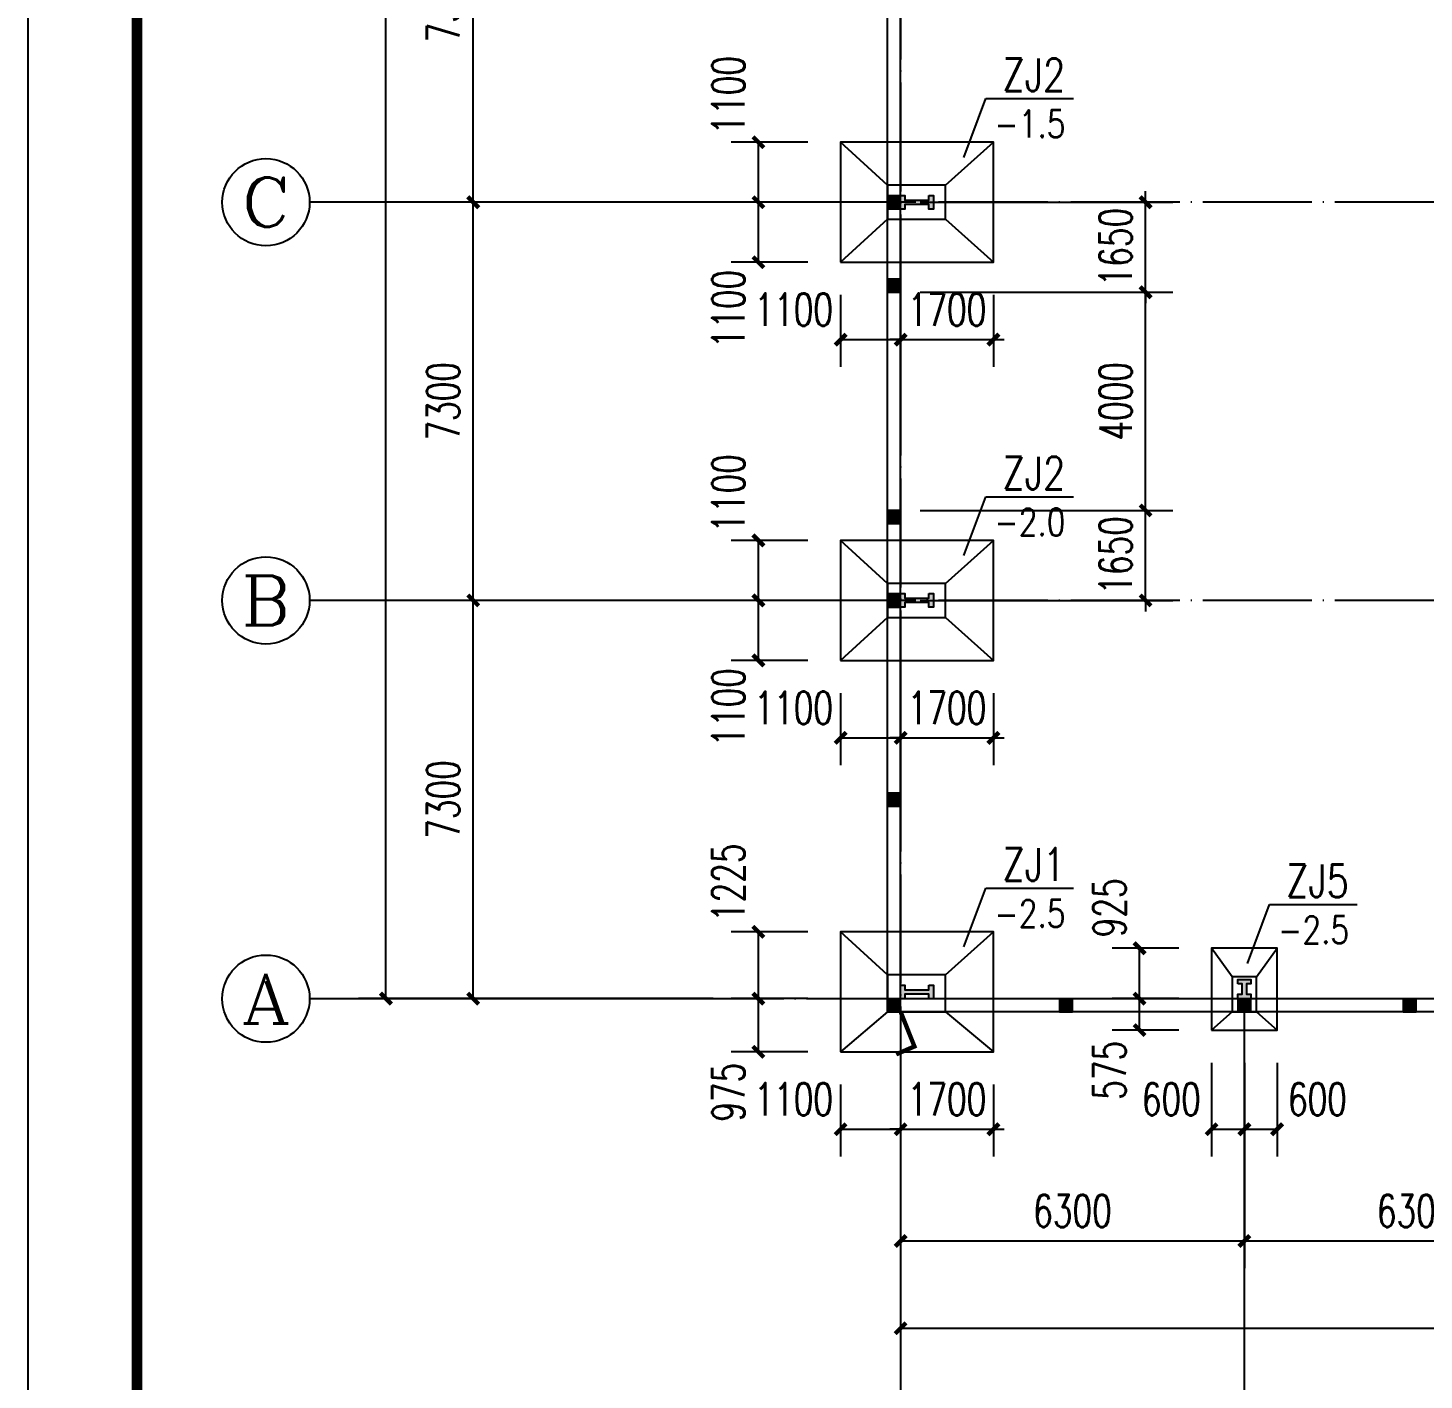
# Model space of a CAD drawing. Extents: x 37237700 to 37865026, y 138877 to 347670.
# Drawn here: x 37237700 to 37263291, y 251351 to 276138 of the extents above; entities that cross this region are included whole.
import ezdxf
from ezdxf.enums import TextEntityAlignment as Align

# ---------------------------------------------------------------- set-up
doc = ezdxf.new("R2010")
doc.units = 0
doc.header["$LTSCALE"] = 1000
doc.header["$MEASUREMENT"] = 0
doc.linetypes.add('ACAD_ISO04W100', pattern=[30.5, 24, -3, 0.5, -3])
doc.linetypes.add('DOTE', pattern=[2.42, 2, -0.2, 0.02, -0.2])
doc.layers.get('0').update_dxf_attribs({"linetype": 'CONTINUOUS'})
doc.layers.get('DEFPOINTS').update_dxf_attribs({"linetype": 'CONTINUOUS'})
for name, color, linetype in [('AXIS', 3, 'CONTINUOUS'), ('AXIS_TEXT', 7, 'CONTINUOUS'), ('COLUMN', 7, 'CONTINUOUS'), ('DOTE', 1, 'ACAD_ISO04W100'), ('PUB_DIM', 3, 'CONTINUOUS'), ('PUB_HATCH', 8, 'CONTINUOUS'), ('PUB_TITLE', 4, 'CONTINUOUS'), ('独立基础', 2, 'CONTINUOUS')]:
    doc.layers.add(name, color=color, linetype=linetype)
doc.styles.add('_TCH_AXIS', font='COMPLEX', dxfattribs={"bigfont": 'GBCBIG'})
doc.styles.add('_TCH_DIM_T3', font='SIMPLEX', dxfattribs={"width": 0.705882, "bigfont": 'GBCBIG'})
doc.styles.add('COMPLEX', font='COMPLEX')
doc.styles.add('DIM_FONT', font='SIMPLEX.shx', dxfattribs={"width": 0.8})
doc.dimstyles.new('_TCH_ARCH&&200', dxfattribs={"dimtxt": 595, "dimasz": 200, "dimexe": 500, "dimexo": 600, "dimgap": 252.5, "dimtad": 1, "dimdec": 0, "dimzin": 0, "dimdsep": 46, "dimtxsty": '_TCH_DIM_T3', "dimblk": 'ARCHTICK', "dimcen": 0.09, "dimclrt": 7, "dimazin": 2, "dimtfac": 1, "dimtdec": 0, "dimtix": 1, "dimtmove": 2, "dimatfit": 3, "dimfxl": 1, "dimtolj": 1, "dimtzin": 0, "dimarcsym": 0})

# ---------------------------------------------------------------- blocks, each defined once
blk = doc.blocks.new('_ArchTick')
at = {"color": 0, "linetype": 'ByBlock', "const_width": 0.4}
blk.add_lwpolyline([(-0.5, -0.5), (0.5, 0.5)], dxfattribs=at)
blk = doc.blocks.new('*D1134')
at = {"layer": 'DEFPOINTS', "color": 0}
for p in [(37253457, 267293), (37258187, 267293), (37253457, 265643)]:
    blk.add_point(p, dxfattribs=at)
at = {"layer": 'PUB_DIM', "color": 0, "lineweight": -2}
for p, q in [((37258187, 267293), (37258187, 267493)), ((37254057, 267293), (37258687, 267293)), ((37258187, 265643), (37258187, 267293)), ((37254057, 265643), (37258687, 265643)), ((37258187, 265643), (37258187, 265443))]:
    blk.add_line(p, q, dxfattribs=at)
at = {"layer": 'PUB_DIM', "color": 0, "lineweight": -2, "xscale": 200, "yscale": 200, "zscale": 200}
for p, rotation in [((37258187, 267293), 270), ((37258187, 265643), 90)]:
    blk.add_blockref('_ArchTick', p, dxfattribs=dict(at, rotation=rotation))
at = {"layer": 'PUB_DIM', "color": 7, "insert": (37257637, 266468), "char_height": 595, "attachment_point": 5, "rotation": 90, "style": '_TCH_DIM_T3'}
blk.add_mtext('\\A1;1650', dxfattribs=at)
blk = doc.blocks.new('*D1135')
at = {"layer": 'DEFPOINTS', "color": 0}
for p in [(37253457, 271293), (37258187, 271293), (37253457, 267293)]:
    blk.add_point(p, dxfattribs=at)
at = {"layer": 'PUB_DIM', "color": 0, "lineweight": -2}
for p, q in [((37254057, 271293), (37258687, 271293)), ((37258187, 267293), (37258187, 271293)), ((37254057, 267293), (37258687, 267293))]:
    blk.add_line(p, q, dxfattribs=at)
at = {"layer": 'PUB_DIM', "color": 0, "lineweight": -2, "xscale": 200, "yscale": 200, "zscale": 200}
for p, rotation in [((37258187, 271293), 90), ((37258187, 267293), 270)]:
    blk.add_blockref('_ArchTick', p, dxfattribs=dict(at, rotation=rotation))
at = {"layer": 'PUB_DIM', "color": 7, "insert": (37257637, 269293), "char_height": 595, "attachment_point": 5, "rotation": 90, "style": '_TCH_DIM_T3'}
blk.add_mtext('\\A1;4000', dxfattribs=at)
blk = doc.blocks.new('*D1136')
at = {"layer": 'DEFPOINTS', "color": 0}
for p in [(37253457, 272943), (37258187, 272943), (37253457, 271293)]:
    blk.add_point(p, dxfattribs=at)
at = {"layer": 'PUB_DIM', "color": 0, "lineweight": -2}
for p, q in [((37258187, 272943), (37258187, 273143)), ((37254057, 272943), (37258687, 272943)), ((37258187, 271293), (37258187, 272943)), ((37254057, 271293), (37258687, 271293)), ((37258187, 271293), (37258187, 271093))]:
    blk.add_line(p, q, dxfattribs=at)
at = {"layer": 'PUB_DIM', "color": 0, "lineweight": -2, "xscale": 200, "yscale": 200, "zscale": 200}
for p, rotation in [((37258187, 272943), 270), ((37258187, 271293), 90)]:
    blk.add_blockref('_ArchTick', p, dxfattribs=dict(at, rotation=rotation))
at = {"layer": 'PUB_DIM', "color": 7, "insert": (37257637, 272118), "char_height": 595, "attachment_point": 5, "rotation": 90, "style": '_TCH_DIM_T3'}
blk.add_mtext('\\A1;1650', dxfattribs=at)
blk = doc.blocks.new('*D1241')
at = {"layer": 'DEFPOINTS', "color": 0}
for p in [(37252597, 271843), (37253697, 271843), (37253697, 270424)]:
    blk.add_point(p, dxfattribs=at)
at = {"layer": 'PUB_DIM', "color": 0, "lineweight": -2}
for p, q in [((37252597, 271243), (37252597, 269924)), ((37253697, 271243), (37253697, 269924)), ((37252597, 270424), (37253697, 270424))]:
    blk.add_line(p, q, dxfattribs=at)
at = {"layer": 'PUB_DIM', "color": 0, "lineweight": -2, "xscale": 200, "yscale": 200, "zscale": 200, "rotation": 180}
blk.add_blockref('_ArchTick', (37252597, 270424), dxfattribs=at)
at = {"layer": 'PUB_DIM', "color": 0, "lineweight": -2, "xscale": 200, "yscale": 200, "zscale": 200}
blk.add_blockref('_ArchTick', (37253697, 270424), dxfattribs=at)
at = {"layer": 'PUB_DIM', "color": 7, "insert": (37251737, 270974), "char_height": 595, "attachment_point": 5, "style": '_TCH_DIM_T3'}
blk.add_mtext('\\A1;1100', dxfattribs=at)
blk = doc.blocks.new('*D1242')
at = {"layer": 'DEFPOINTS', "color": 0}
for p in [(37253697, 271843), (37255397, 271843), (37255397, 270424)]:
    blk.add_point(p, dxfattribs=at)
at = {"layer": 'PUB_DIM', "color": 0, "lineweight": -2}
for p, q in [((37253697, 271243), (37253697, 269924)), ((37255397, 271243), (37255397, 269924)), ((37253697, 270424), (37253497, 270424)), ((37253697, 270424), (37255397, 270424)), ((37255397, 270424), (37255597, 270424))]:
    blk.add_line(p, q, dxfattribs=at)
at = {"layer": 'PUB_DIM', "color": 0, "lineweight": -2, "xscale": 200, "yscale": 200, "zscale": 200}
blk.add_blockref('_ArchTick', (37253697, 270424), dxfattribs=at)
at = {"layer": 'PUB_DIM', "color": 0, "lineweight": -2, "xscale": 200, "yscale": 200, "zscale": 200, "rotation": 180}
blk.add_blockref('_ArchTick', (37255397, 270424), dxfattribs=at)
at = {"layer": 'PUB_DIM', "color": 7, "insert": (37254547, 270974), "char_height": 595, "attachment_point": 5, "style": '_TCH_DIM_T3'}
blk.add_mtext('\\A1;1700', dxfattribs=at)
blk = doc.blocks.new('*D1243')
at = {"layer": 'DEFPOINTS', "color": 0}
for p in [(37251089, 274043), (37252597, 274043), (37252597, 272943)]:
    blk.add_point(p, dxfattribs=at)
at = {"layer": 'PUB_DIM', "color": 0, "lineweight": -2}
for p, q in [((37251997, 274043), (37250589, 274043)), ((37251089, 272943), (37251089, 274043)), ((37251997, 272943), (37250589, 272943))]:
    blk.add_line(p, q, dxfattribs=at)
at = {"layer": 'PUB_DIM', "color": 0, "lineweight": -2, "xscale": 200, "yscale": 200, "zscale": 200}
for p, rotation in [((37251089, 274043), 90), ((37251089, 272943), 270)]:
    blk.add_blockref('_ArchTick', p, dxfattribs=dict(at, rotation=rotation))
at = {"layer": 'PUB_DIM', "color": 7, "insert": (37250539, 274903), "char_height": 595, "attachment_point": 5, "rotation": 90, "style": '_TCH_DIM_T3'}
blk.add_mtext('\\A1;1100', dxfattribs=at)
blk = doc.blocks.new('*D1244')
at = {"layer": 'DEFPOINTS', "color": 0}
for p in [(37251089, 272943), (37252597, 272943), (37252597, 271843)]:
    blk.add_point(p, dxfattribs=at)
at = {"layer": 'PUB_DIM', "color": 0, "lineweight": -2}
for p, q in [((37251997, 272943), (37250589, 272943)), ((37251089, 271843), (37251089, 272943)), ((37251997, 271843), (37250589, 271843))]:
    blk.add_line(p, q, dxfattribs=at)
at = {"layer": 'PUB_DIM', "color": 0, "lineweight": -2, "xscale": 200, "yscale": 200, "zscale": 200}
for p, rotation in [((37251089, 272943), 90), ((37251089, 271843), 270)]:
    blk.add_blockref('_ArchTick', p, dxfattribs=dict(at, rotation=rotation))
at = {"layer": 'PUB_DIM', "color": 7, "insert": (37250539, 270983), "char_height": 595, "attachment_point": 5, "rotation": 90, "style": '_TCH_DIM_T3'}
blk.add_mtext('\\A1;1100', dxfattribs=at)
blk = doc.blocks.new('*D1315')
at = {"layer": 'DEFPOINTS', "color": 0}
for p in [(37252597, 264543), (37253697, 264543), (37253697, 263124)]:
    blk.add_point(p, dxfattribs=at)
at = {"layer": 'PUB_DIM', "color": 0, "lineweight": -2}
for p, q in [((37252597, 263943), (37252597, 262624)), ((37253697, 263943), (37253697, 262624)), ((37252597, 263124), (37253697, 263124))]:
    blk.add_line(p, q, dxfattribs=at)
at = {"layer": 'PUB_DIM', "color": 0, "lineweight": -2, "xscale": 200, "yscale": 200, "zscale": 200, "rotation": 180}
blk.add_blockref('_ArchTick', (37252597, 263124), dxfattribs=at)
at = {"layer": 'PUB_DIM', "color": 0, "lineweight": -2, "xscale": 200, "yscale": 200, "zscale": 200}
blk.add_blockref('_ArchTick', (37253697, 263124), dxfattribs=at)
at = {"layer": 'PUB_DIM', "color": 7, "insert": (37251737, 263674), "char_height": 595, "attachment_point": 5, "style": '_TCH_DIM_T3'}
blk.add_mtext('\\A1;1100', dxfattribs=at)
blk = doc.blocks.new('*D1316')
at = {"layer": 'DEFPOINTS', "color": 0}
for p in [(37253697, 264543), (37255397, 264543), (37255397, 263124)]:
    blk.add_point(p, dxfattribs=at)
at = {"layer": 'PUB_DIM', "color": 0, "lineweight": -2}
for p, q in [((37253697, 263943), (37253697, 262624)), ((37255397, 263943), (37255397, 262624)), ((37253697, 263124), (37253497, 263124)), ((37253697, 263124), (37255397, 263124)), ((37255397, 263124), (37255597, 263124))]:
    blk.add_line(p, q, dxfattribs=at)
at = {"layer": 'PUB_DIM', "color": 0, "lineweight": -2, "xscale": 200, "yscale": 200, "zscale": 200}
blk.add_blockref('_ArchTick', (37253697, 263124), dxfattribs=at)
at = {"layer": 'PUB_DIM', "color": 0, "lineweight": -2, "xscale": 200, "yscale": 200, "zscale": 200, "rotation": 180}
blk.add_blockref('_ArchTick', (37255397, 263124), dxfattribs=at)
at = {"layer": 'PUB_DIM', "color": 7, "insert": (37254547, 263674), "char_height": 595, "attachment_point": 5, "style": '_TCH_DIM_T3'}
blk.add_mtext('\\A1;1700', dxfattribs=at)
blk = doc.blocks.new('*D1319')
at = {"layer": 'DEFPOINTS', "color": 0}
for p in [(37251089, 266743), (37252597, 266743), (37252597, 265643)]:
    blk.add_point(p, dxfattribs=at)
at = {"layer": 'PUB_DIM', "color": 0, "lineweight": -2}
for p, q in [((37251997, 266743), (37250589, 266743)), ((37251089, 265643), (37251089, 266743)), ((37251997, 265643), (37250589, 265643))]:
    blk.add_line(p, q, dxfattribs=at)
at = {"layer": 'PUB_DIM', "color": 0, "lineweight": -2, "xscale": 200, "yscale": 200, "zscale": 200}
for p, rotation in [((37251089, 266743), 90), ((37251089, 265643), 270)]:
    blk.add_blockref('_ArchTick', p, dxfattribs=dict(at, rotation=rotation))
at = {"layer": 'PUB_DIM', "color": 7, "insert": (37250539, 267603), "char_height": 595, "attachment_point": 5, "rotation": 90, "style": '_TCH_DIM_T3'}
blk.add_mtext('\\A1;1100', dxfattribs=at)
blk = doc.blocks.new('*D1320')
at = {"layer": 'DEFPOINTS', "color": 0}
for p in [(37251089, 265643), (37252597, 265643), (37252597, 264543)]:
    blk.add_point(p, dxfattribs=at)
at = {"layer": 'PUB_DIM', "color": 0, "lineweight": -2}
for p, q in [((37251997, 265643), (37250589, 265643)), ((37251089, 264543), (37251089, 265643)), ((37251997, 264543), (37250589, 264543))]:
    blk.add_line(p, q, dxfattribs=at)
at = {"layer": 'PUB_DIM', "color": 0, "lineweight": -2, "xscale": 200, "yscale": 200, "zscale": 200}
for p, rotation in [((37251089, 265643), 90), ((37251089, 264543), 270)]:
    blk.add_blockref('_ArchTick', p, dxfattribs=dict(at, rotation=rotation))
at = {"layer": 'PUB_DIM', "color": 7, "insert": (37250539, 263683), "char_height": 595, "attachment_point": 5, "rotation": 90, "style": '_TCH_DIM_T3'}
blk.add_mtext('\\A1;1100', dxfattribs=at)
blk = doc.blocks.new('*D1321')
at = {"layer": 'DEFPOINTS', "color": 0}
for p in [(37258076, 258343), (37259397, 258343), (37259397, 257768)]:
    blk.add_point(p, dxfattribs=at)
at = {"layer": 'PUB_DIM', "color": 0, "lineweight": -2}
for p, q in [((37258797, 258343), (37257576, 258343)), ((37258076, 257768), (37258076, 258343)), ((37258797, 257768), (37257576, 257768))]:
    blk.add_line(p, q, dxfattribs=at)
at = {"layer": 'PUB_DIM', "color": 0, "lineweight": -2, "xscale": 200, "yscale": 200, "zscale": 200}
for p, rotation in [((37258076, 258343), 90), ((37258076, 257768), 270)]:
    blk.add_blockref('_ArchTick', p, dxfattribs=dict(at, rotation=rotation))
at = {"layer": 'PUB_DIM', "color": 7, "insert": (37257526, 257028), "char_height": 595, "attachment_point": 5, "rotation": 90, "style": '_TCH_DIM_T3'}
blk.add_mtext('\\A1;575', dxfattribs=at)
blk = doc.blocks.new('*D1322')
at = {"layer": 'DEFPOINTS', "color": 0}
for p in [(37258076, 259268), (37259397, 259268), (37259397, 258343)]:
    blk.add_point(p, dxfattribs=at)
at = {"layer": 'PUB_DIM', "color": 0, "lineweight": -2}
for p, q in [((37258797, 259268), (37257576, 259268)), ((37258076, 258343), (37258076, 259268)), ((37258797, 258343), (37257576, 258343))]:
    blk.add_line(p, q, dxfattribs=at)
at = {"layer": 'PUB_DIM', "color": 0, "lineweight": -2, "xscale": 200, "yscale": 200, "zscale": 200}
for p, rotation in [((37258076, 259268), 90), ((37258076, 258343), 270)]:
    blk.add_blockref('_ArchTick', p, dxfattribs=dict(at, rotation=rotation))
at = {"layer": 'PUB_DIM', "color": 7, "insert": (37257526, 260008), "char_height": 595, "attachment_point": 5, "rotation": 90, "style": '_TCH_DIM_T3'}
blk.add_mtext('\\A1;925', dxfattribs=at)
blk = doc.blocks.new('*D1323')
at = {"layer": 'DEFPOINTS', "color": 0}
for p in [(37259397, 257768), (37259997, 257768), (37259997, 255949)]:
    blk.add_point(p, dxfattribs=at)
at = {"layer": 'PUB_DIM', "color": 0, "lineweight": -2}
for p, q in [((37259397, 257168), (37259397, 255449)), ((37259997, 257168), (37259997, 255449)), ((37259397, 255949), (37259997, 255949))]:
    blk.add_line(p, q, dxfattribs=at)
at = {"layer": 'PUB_DIM', "color": 0, "lineweight": -2, "xscale": 200, "yscale": 200, "zscale": 200, "rotation": 180}
blk.add_blockref('_ArchTick', (37259397, 255949), dxfattribs=at)
at = {"layer": 'PUB_DIM', "color": 0, "lineweight": -2, "xscale": 200, "yscale": 200, "zscale": 200}
blk.add_blockref('_ArchTick', (37259997, 255949), dxfattribs=at)
at = {"layer": 'PUB_DIM', "color": 7, "insert": (37258657, 256499), "char_height": 595, "attachment_point": 5, "style": '_TCH_DIM_T3'}
blk.add_mtext('\\A1;600', dxfattribs=at)
blk = doc.blocks.new('*D1324')
at = {"layer": 'DEFPOINTS', "color": 0}
for p in [(37259997, 257768), (37260597, 257768), (37260597, 255949)]:
    blk.add_point(p, dxfattribs=at)
at = {"layer": 'PUB_DIM', "color": 0, "lineweight": -2}
for p, q in [((37259997, 257168), (37259997, 255449)), ((37260597, 257168), (37260597, 255449)), ((37259997, 255949), (37260597, 255949))]:
    blk.add_line(p, q, dxfattribs=at)
at = {"layer": 'PUB_DIM', "color": 0, "lineweight": -2, "xscale": 200, "yscale": 200, "zscale": 200, "rotation": 180}
blk.add_blockref('_ArchTick', (37259997, 255949), dxfattribs=at)
at = {"layer": 'PUB_DIM', "color": 0, "lineweight": -2, "xscale": 200, "yscale": 200, "zscale": 200}
blk.add_blockref('_ArchTick', (37260597, 255949), dxfattribs=at)
at = {"layer": 'PUB_DIM', "color": 7, "insert": (37261337, 256499), "char_height": 595, "attachment_point": 5, "style": '_TCH_DIM_T3'}
blk.add_mtext('\\A1;600', dxfattribs=at)
blk = doc.blocks.new('*D1325')
at = {"layer": 'DEFPOINTS', "color": 0}
for p in [(37251089, 258343), (37252597, 258343), (37252597, 257368)]:
    blk.add_point(p, dxfattribs=at)
at = {"layer": 'PUB_DIM', "color": 0, "lineweight": -2}
for p, q in [((37251997, 258343), (37250589, 258343)), ((37251089, 257368), (37251089, 258343)), ((37251997, 257368), (37250589, 257368))]:
    blk.add_line(p, q, dxfattribs=at)
at = {"layer": 'PUB_DIM', "color": 0, "lineweight": -2, "xscale": 200, "yscale": 200, "zscale": 200}
for p, rotation in [((37251089, 258343), 90), ((37251089, 257368), 270)]:
    blk.add_blockref('_ArchTick', p, dxfattribs=dict(at, rotation=rotation))
at = {"layer": 'PUB_DIM', "color": 7, "insert": (37250539, 256628), "char_height": 595, "attachment_point": 5, "rotation": 90, "style": '_TCH_DIM_T3'}
blk.add_mtext('\\A1;975', dxfattribs=at)
blk = doc.blocks.new('*D1326')
at = {"layer": 'DEFPOINTS', "color": 0}
for p in [(37251089, 259568), (37252597, 259568), (37252597, 258343)]:
    blk.add_point(p, dxfattribs=at)
at = {"layer": 'PUB_DIM', "color": 0, "lineweight": -2}
for p, q in [((37251997, 259568), (37250589, 259568)), ((37251089, 258343), (37251089, 259568)), ((37251997, 258343), (37250589, 258343))]:
    blk.add_line(p, q, dxfattribs=at)
at = {"layer": 'PUB_DIM', "color": 0, "lineweight": -2, "xscale": 200, "yscale": 200, "zscale": 200}
for p, rotation in [((37251089, 259568), 90), ((37251089, 258343), 270)]:
    blk.add_blockref('_ArchTick', p, dxfattribs=dict(at, rotation=rotation))
at = {"layer": 'PUB_DIM', "color": 7, "insert": (37250539, 260468), "char_height": 595, "attachment_point": 5, "rotation": 90, "style": '_TCH_DIM_T3'}
blk.add_mtext('\\A1;1225', dxfattribs=at)
blk = doc.blocks.new('*D1327')
at = {"layer": 'DEFPOINTS', "color": 0}
for p in [(37252597, 257368), (37253697, 257368), (37253697, 255949)]:
    blk.add_point(p, dxfattribs=at)
at = {"layer": 'PUB_DIM', "color": 0, "lineweight": -2}
for p, q in [((37252597, 256768), (37252597, 255449)), ((37253697, 256768), (37253697, 255449)), ((37252597, 255949), (37253697, 255949))]:
    blk.add_line(p, q, dxfattribs=at)
at = {"layer": 'PUB_DIM', "color": 0, "lineweight": -2, "xscale": 200, "yscale": 200, "zscale": 200, "rotation": 180}
blk.add_blockref('_ArchTick', (37252597, 255949), dxfattribs=at)
at = {"layer": 'PUB_DIM', "color": 0, "lineweight": -2, "xscale": 200, "yscale": 200, "zscale": 200}
blk.add_blockref('_ArchTick', (37253697, 255949), dxfattribs=at)
at = {"layer": 'PUB_DIM', "color": 7, "insert": (37251737, 256499), "char_height": 595, "attachment_point": 5, "style": '_TCH_DIM_T3'}
blk.add_mtext('\\A1;1100', dxfattribs=at)
blk = doc.blocks.new('*D1328')
at = {"layer": 'DEFPOINTS', "color": 0}
for p in [(37253697, 257368), (37255397, 257368), (37255397, 255949)]:
    blk.add_point(p, dxfattribs=at)
at = {"layer": 'PUB_DIM', "color": 0, "lineweight": -2}
for p, q in [((37253697, 256768), (37253697, 255449)), ((37255397, 256768), (37255397, 255449)), ((37253697, 255949), (37253497, 255949)), ((37253697, 255949), (37255397, 255949)), ((37255397, 255949), (37255597, 255949))]:
    blk.add_line(p, q, dxfattribs=at)
at = {"layer": 'PUB_DIM', "color": 0, "lineweight": -2, "xscale": 200, "yscale": 200, "zscale": 200}
blk.add_blockref('_ArchTick', (37253697, 255949), dxfattribs=at)
at = {"layer": 'PUB_DIM', "color": 0, "lineweight": -2, "xscale": 200, "yscale": 200, "zscale": 200, "rotation": 180}
blk.add_blockref('_ArchTick', (37255397, 255949), dxfattribs=at)
at = {"layer": 'PUB_DIM', "color": 7, "insert": (37254547, 256499), "char_height": 595, "attachment_point": 5, "style": '_TCH_DIM_T3'}
blk.add_mtext('\\A1;1700', dxfattribs=at)
blk = doc.blocks.new('*D1509')
at = {"layer": 'AXIS', "color": 0, "lineweight": -2}
for p, q in [((37250262, 265643), (37245362, 265643)), ((37245862, 258343), (37245862, 265643)), ((37250262, 258343), (37245362, 258343))]:
    blk.add_line(p, q, dxfattribs=at)
at = {"layer": 'DEFPOINTS', "color": 0}
for p in [(37245862, 265643), (37250862, 265643), (37250862, 258343)]:
    blk.add_point(p, dxfattribs=at)
at = {"layer": 'AXIS', "color": 0, "lineweight": -2, "xscale": 200, "yscale": 200, "zscale": 200}
for p, rotation in [((37245862, 265643), 90), ((37245862, 258343), 270)]:
    blk.add_blockref('_ArchTick', p, dxfattribs=dict(at, rotation=rotation))
at = {"layer": 'AXIS', "color": 7, "insert": (37245312, 261993), "char_height": 595, "attachment_point": 5, "rotation": 90, "style": '_TCH_DIM_T3'}
blk.add_mtext('\\A1;7300', dxfattribs=at)
blk = doc.blocks.new('*D1510')
at = {"layer": 'AXIS', "color": 0, "lineweight": -2}
for p, q in [((37250262, 272943), (37245362, 272943)), ((37245862, 265643), (37245862, 272943)), ((37250262, 265643), (37245362, 265643))]:
    blk.add_line(p, q, dxfattribs=at)
at = {"layer": 'DEFPOINTS', "color": 0}
for p in [(37245862, 272943), (37250862, 272943), (37250862, 265643)]:
    blk.add_point(p, dxfattribs=at)
at = {"layer": 'AXIS', "color": 0, "lineweight": -2, "xscale": 200, "yscale": 200, "zscale": 200}
for p, rotation in [((37245862, 272943), 90), ((37245862, 265643), 270)]:
    blk.add_blockref('_ArchTick', p, dxfattribs=dict(at, rotation=rotation))
at = {"layer": 'AXIS', "color": 7, "insert": (37245312, 269293), "char_height": 595, "attachment_point": 5, "rotation": 90, "style": '_TCH_DIM_T3'}
blk.add_mtext('\\A1;7300', dxfattribs=at)
blk = doc.blocks.new('*D1511')
at = {"layer": 'AXIS', "color": 0, "lineweight": -2}
for p, q in [((37250262, 280243), (37245362, 280243)), ((37245862, 272943), (37245862, 280243)), ((37250262, 272943), (37245362, 272943))]:
    blk.add_line(p, q, dxfattribs=at)
at = {"layer": 'DEFPOINTS', "color": 0}
for p in [(37245862, 280243), (37250862, 280243), (37250862, 272943)]:
    blk.add_point(p, dxfattribs=at)
at = {"layer": 'AXIS', "color": 0, "lineweight": -2, "xscale": 200, "yscale": 200, "zscale": 200}
for p, rotation in [((37245862, 280243), 90), ((37245862, 272943), 270)]:
    blk.add_blockref('_ArchTick', p, dxfattribs=dict(at, rotation=rotation))
at = {"layer": 'AXIS', "color": 7, "insert": (37245312, 276593), "char_height": 595, "attachment_point": 5, "rotation": 90, "style": '_TCH_DIM_T3'}
blk.add_mtext('\\A1;7300', dxfattribs=at)
blk = doc.blocks.new('*D1519')
at = {"layer": 'AXIS', "color": 0, "lineweight": -2}
for p, q in [((37250262, 331343), (37243762, 331343)), ((37244262, 258343), (37244262, 331343)), ((37250262, 258343), (37243762, 258343))]:
    blk.add_line(p, q, dxfattribs=at)
at = {"layer": 'DEFPOINTS', "color": 0}
for p in [(37244262, 331343), (37250862, 331343), (37250862, 258343)]:
    blk.add_point(p, dxfattribs=at)
at = {"layer": 'AXIS', "color": 0, "lineweight": -2, "xscale": 200, "yscale": 200, "zscale": 200}
for p, rotation in [((37244262, 331343), 90), ((37244262, 258343), 270)]:
    blk.add_blockref('_ArchTick', p, dxfattribs=dict(at, rotation=rotation))
at = {"layer": 'AXIS', "color": 7, "insert": (37243712, 294843), "char_height": 595, "attachment_point": 5, "rotation": 90, "style": '_TCH_DIM_T3'}
blk.add_mtext('\\A1;73000', dxfattribs=at)
blk = doc.blocks.new('*D1531')
at = {"layer": 'AXIS', "color": 0, "lineweight": -2}
for p, q in [((37253697, 255994), (37253697, 253401)), ((37259997, 255994), (37259997, 253401)), ((37253697, 253901), (37259997, 253901))]:
    blk.add_line(p, q, dxfattribs=at)
at = {"layer": 'DEFPOINTS', "color": 0}
for p in [(37253697, 256594), (37259997, 256594), (37259997, 253901)]:
    blk.add_point(p, dxfattribs=at)
at = {"layer": 'AXIS', "color": 0, "lineweight": -2, "xscale": 200, "yscale": 200, "zscale": 200, "rotation": 180}
blk.add_blockref('_ArchTick', (37253697, 253901), dxfattribs=at)
at = {"layer": 'AXIS', "color": 0, "lineweight": -2, "xscale": 200, "yscale": 200, "zscale": 200}
blk.add_blockref('_ArchTick', (37259997, 253901), dxfattribs=at)
at = {"layer": 'AXIS', "color": 7, "insert": (37256847, 254451), "char_height": 595, "attachment_point": 5, "style": '_TCH_DIM_T3'}
blk.add_mtext('\\A1;6300', dxfattribs=at)
blk = doc.blocks.new('*D1532')
at = {"layer": 'AXIS', "color": 0, "lineweight": -2}
for p, q in [((37259997, 255994), (37259997, 253401)), ((37266297, 255994), (37266297, 253401)), ((37259997, 253901), (37266297, 253901))]:
    blk.add_line(p, q, dxfattribs=at)
at = {"layer": 'DEFPOINTS', "color": 0}
for p in [(37259997, 256594), (37266297, 256594), (37266297, 253901)]:
    blk.add_point(p, dxfattribs=at)
at = {"layer": 'AXIS', "color": 0, "lineweight": -2, "xscale": 200, "yscale": 200, "zscale": 200, "rotation": 180}
blk.add_blockref('_ArchTick', (37259997, 253901), dxfattribs=at)
at = {"layer": 'AXIS', "color": 0, "lineweight": -2, "xscale": 200, "yscale": 200, "zscale": 200}
blk.add_blockref('_ArchTick', (37266297, 253901), dxfattribs=at)
at = {"layer": 'AXIS', "color": 7, "insert": (37263147, 254451), "char_height": 595, "attachment_point": 5, "style": '_TCH_DIM_T3'}
blk.add_mtext('\\A1;6300', dxfattribs=at)
blk = doc.blocks.new('*D1539')
at = {"layer": 'AXIS', "color": 0, "lineweight": -2}
for p, q in [((37253697, 256394), (37253697, 251801)), ((37304097, 256394), (37304097, 251801)), ((37253697, 252301), (37304097, 252301))]:
    blk.add_line(p, q, dxfattribs=at)
at = {"layer": 'DEFPOINTS', "color": 0}
for p in [(37253697, 256994), (37304097, 256994), (37304097, 252301)]:
    blk.add_point(p, dxfattribs=at)
at = {"layer": 'AXIS', "color": 0, "lineweight": -2, "xscale": 200, "yscale": 200, "zscale": 200, "rotation": 180}
blk.add_blockref('_ArchTick', (37253697, 252301), dxfattribs=at)
at = {"layer": 'AXIS', "color": 0, "lineweight": -2, "xscale": 200, "yscale": 200, "zscale": 200}
blk.add_blockref('_ArchTick', (37304097, 252301), dxfattribs=at)
at = {"layer": 'AXIS', "color": 7, "insert": (37278897, 252851), "char_height": 595, "attachment_point": 5, "style": '_TCH_DIM_T3'}
blk.add_mtext('\\A1;50400', dxfattribs=at)
blk = doc.blocks.new('_AXISO')
blk.add_circle((0, 0), 0.5)
at = {"layer": 'AXIS_TEXT', "style": 'COMPLEX', "width": 1.041667}
blk.add_attdef('A', text='', height=0.56, dxfattribs=at).set_placement((-0.25, -0.28), (0.25, -0.28), align=Align.FIT)

msp = doc.modelspace()

# ---------------------------------------------------------------- hatches: boundary and pattern name
for points in [[(37254216.5, 273067.8), (37254296.5, 273067.8), (37254296.5, 272817.8), (37254216.5, 272817.8), (37254216.5, 272902.8), (37253776.5, 272902.8), (37253776.5, 272817.8), (37253696.5, 272817.8), (37253696.5, 273067.8), (37253776.5, 273067.8), (37253776.5, 272982.8), (37254216.5, 272982.8)], [(37254216.5, 265767.8), (37254296.5, 265767.8), (37254296.5, 265517.8), (37254216.5, 265517.8), (37254216.5, 265602.8), (37253776.5, 265602.8), (37253776.5, 265517.8), (37253696.5, 265517.8), (37253696.5, 265767.8), (37253776.5, 265767.8), (37253776.5, 265682.8), (37254216.5, 265682.8)], [(37254216.5, 258592.8), (37254296.5, 258592.8), (37254296.5, 258342.8), (37254216.5, 258342.8), (37254216.5, 258427.8), (37253776.5, 258427.8), (37253776.5, 258342.8), (37253696.5, 258342.8), (37253696.5, 258592.8), (37253776.5, 258592.8), (37253776.5, 258507.8), (37254216.5, 258507.8)], [(37259876.5, 258612.8), (37259876.5, 258692.8), (37260116.5, 258692.8), (37260116.5, 258612.8), (37260036.5, 258612.8), (37260036.5, 258422.8), (37260116.5, 258422.8), (37260116.5, 258342.8), (37259876.5, 258342.8), (37259876.5, 258422.8), (37259956.5, 258422.8), (37259956.5, 258612.8)]]:
    msp.add_hatch(color=256).paths.add_polyline_path(points)
at = {"layer": 'PUB_HATCH'}
for points in [[(37253456.5, 272822.8), (37253696.5, 272822.8), (37253696.5, 273062.8), (37253456.5, 273062.8)], [(37253456.5, 271292.8), (37253696.5, 271292.8), (37253696.5, 271532.8), (37253456.5, 271532.8)], [(37253456.5, 267052.8), (37253696.5, 267052.8), (37253696.5, 267292.8), (37253456.5, 267292.8)], [(37253456.5, 265522.8), (37253696.5, 265522.8), (37253696.5, 265762.8), (37253456.5, 265762.8)], [(37253456.5, 261872.8), (37253696.5, 261872.8), (37253696.5, 262112.8), (37253456.5, 262112.8)], [(37253456.5, 258102.8), (37253696.5, 258102.8), (37253696.5, 258342.8), (37253456.5, 258342.8)], [(37256606.5, 258102.8), (37256846.5, 258102.8), (37256846.5, 258342.8), (37256606.5, 258342.8)], [(37259876.5, 258102.8), (37260116.5, 258102.8), (37260116.5, 258342.8), (37259876.5, 258342.8)], [(37262906.5, 258102.8), (37263146.5, 258102.8), (37263146.5, 258342.8), (37262906.5, 258342.8)]]:
    msp.add_hatch(color=256, dxfattribs=at).paths.add_polyline_path(points)

# ---------------------------------------------------------------- linework, layer by layer
for p, q in [((37254856, 273765.5, 0), (37255256.3, 274845, 0)), ((37255256.3, 274845, 0), (37256866.4, 274845, 0)), ((37254856, 266465.5, 0), (37255256.3, 267545, 0)), ((37255256.3, 267545, 0), (37256866.4, 267545, 0)), ((37254856, 259290.5, 0), (37255256.3, 260370, 0)), ((37255256.3, 260370, 0), (37256866.4, 260370, 0)), ((37260056, 258990.5, 0), (37260456.3, 260070, 0)), ((37260456.3, 260070, 0), (37262066.4, 260070, 0))]:
    msp.add_line(p, q)
for points in [[(37253456.5, 331582.8), (37304336.5, 331582.8), (37304336.5, 258102.8), (37253456.5, 258102.8)], [(37253696.5, 331342.8), (37304096.5, 331342.8), (37304096.5, 258342.8), (37253696.5, 258342.8)]]:
    msp.add_lwpolyline(points, close=True)
for points in [[(37254216.5, 273067.8), (37254296.5, 273067.8), (37254296.5, 272817.8), (37254216.5, 272817.8), (37254216.5, 272902.8), (37253776.5, 272902.8), (37253776.5, 272817.8), (37253696.5, 272817.8), (37253696.5, 273067.8), (37253776.5, 273067.8), (37253776.5, 272982.8), (37254216.5, 272982.8), (37254216.5, 273067.8)], [(37254216.5, 265767.8), (37254296.5, 265767.8), (37254296.5, 265517.8), (37254216.5, 265517.8), (37254216.5, 265602.8), (37253776.5, 265602.8), (37253776.5, 265517.8), (37253696.5, 265517.8), (37253696.5, 265767.8), (37253776.5, 265767.8), (37253776.5, 265682.8), (37254216.5, 265682.8), (37254216.5, 265767.8)], [(37254216.5, 258592.8), (37254296.5, 258592.8), (37254296.5, 258342.8), (37254216.5, 258342.8), (37254216.5, 258427.8), (37253776.5, 258427.8), (37253776.5, 258342.8), (37253696.5, 258342.8), (37253696.5, 258592.8), (37253776.5, 258592.8), (37253776.5, 258507.8), (37254216.5, 258507.8), (37254216.5, 258592.8)], [(37259876.5, 258612.8), (37259876.5, 258692.8), (37260116.5, 258692.8), (37260116.5, 258612.8), (37260036.5, 258612.8), (37260036.5, 258422.8), (37260116.5, 258422.8), (37260116.5, 258342.8), (37259876.5, 258342.8), (37259876.5, 258422.8), (37259956.5, 258422.8), (37259956.5, 258612.8), (37259876.5, 258612.8)]]:
    msp.add_lwpolyline(points)
at = {"const_width": 80}
msp.add_lwpolyline([(37253696.5, 258102.8), (37253949.6, 257467.1), (37253615.2, 257322.6)], dxfattribs=at)
at = {"layer": 'AXIS'}
for p, q in [((37250862.5, 272942.8), (37242862.5, 272942.8)), ((37250862.5, 265642.8), (37242862.5, 265642.8)), ((37250862.5, 258342.8), (37242862.5, 258342.8)), ((37253696.5, 256593.9), (37253696.5, 250901)), ((37259996.5, 256593.9), (37259996.5, 250901))]:
    msp.add_line(p, q, dxfattribs=at)
at = {"layer": 'COLUMN'}
for p, q in [((37253696.5, 273062.8), (37253456.5, 273062.8)), ((37253456.5, 273062.8), (37253456.5, 272822.8)), ((37253696.5, 272822.8), (37253696.5, 273062.8)), ((37253456.5, 272822.8), (37253696.5, 272822.8)), ((37253696.5, 271532.8), (37253456.5, 271532.8)), ((37253456.5, 271532.8), (37253456.5, 271292.8)), ((37253696.5, 271292.8), (37253696.5, 271532.8)), ((37253456.5, 271292.8), (37253696.5, 271292.8)), ((37253696.5, 267292.8), (37253456.5, 267292.8)), ((37253456.5, 267292.8), (37253456.5, 267052.8)), ((37253696.5, 267052.8), (37253696.5, 267292.8)), ((37253456.5, 267052.8), (37253696.5, 267052.8)), ((37253696.5, 265762.8), (37253456.5, 265762.8)), ((37253456.5, 265762.8), (37253456.5, 265522.8)), ((37253696.5, 265522.8), (37253696.5, 265762.8)), ((37253456.5, 265522.8), (37253696.5, 265522.8)), ((37253696.5, 262112.8), (37253456.5, 262112.8)), ((37253456.5, 262112.8), (37253456.5, 261872.8)), ((37253696.5, 261872.8), (37253696.5, 262112.8)), ((37253456.5, 261872.8), (37253696.5, 261872.8)), ((37253696.5, 258342.8), (37253456.5, 258342.8)), ((37253456.5, 258342.8), (37253456.5, 258102.8)), ((37253696.5, 258102.8), (37253696.5, 258342.8)), ((37256846.5, 258342.8), (37256606.5, 258342.8)), ((37256606.5, 258342.8), (37256606.5, 258102.8)), ((37256846.5, 258102.8), (37256846.5, 258342.8)), ((37260116.5, 258342.8), (37259876.5, 258342.8)), ((37259876.5, 258342.8), (37259876.5, 258102.8)), ((37260116.5, 258102.8), (37260116.5, 258342.8)), ((37263146.5, 258342.8), (37262906.5, 258342.8)), ((37262906.5, 258342.8), (37262906.5, 258102.8)), ((37263146.5, 258102.8), (37263146.5, 258342.8)), ((37253456.5, 258102.8), (37253696.5, 258102.8)), ((37256606.5, 258102.8), (37256846.5, 258102.8)), ((37259876.5, 258102.8), (37260116.5, 258102.8)), ((37262906.5, 258102.8), (37263146.5, 258102.8))]:
    msp.add_line(p, q, dxfattribs=at)
at = {"layer": 'DOTE', "linetype": 'DOTE'}
for p, q in [((37253696.5, 333220.2), (37253696.5, 256309.1)), ((37307213.7, 272942.8), (37250862.5, 272942.8)), ((37307213.7, 265642.8), (37250862.5, 265642.8)), ((37307213.7, 258342.8), (37250862.5, 258342.8)), ((37259996.5, 258342.8), (37259996.5, 256309.1))]:
    msp.add_line(p, q, dxfattribs=at)
at = {"layer": 'PUB_TITLE'}
msp.add_lwpolyline([(37237700.2, 228870), (37321700.2, 228870), (37321700.2, 347670), (37237700.2, 347670)], close=True, dxfattribs=at)
at = {"layer": 'PUB_TITLE', "const_width": 200}
msp.add_lwpolyline([(37239700.2, 230870), (37319700.2, 230870), (37319700.2, 342670), (37239700.2, 342670)], close=True, dxfattribs=at)
at = {"layer": '独立基础'}
for p, q in [((37253456.5, 273252.8), (37252596.5, 274042.8)), ((37254521.5, 273252.8), (37255396.5, 274042.8)), ((37253456.5, 272632.8), (37252596.5, 271842.8)), ((37254521.5, 272632.8), (37255396.5, 271842.8)), ((37253456.5, 265952.8), (37252596.5, 266742.8)), ((37254521.5, 265952.8), (37255396.5, 266742.8)), ((37253456.5, 265332.8), (37252596.5, 264542.8)), ((37254521.5, 265332.8), (37255396.5, 264542.8)), ((37253456.5, 258777.8), (37252596.5, 259567.8)), ((37254521.5, 258777.8), (37255396.5, 259567.8)), ((37259771.5, 258742.8), (37259396.5, 259267.8)), ((37260221.5, 258742.8), (37260596.5, 259267.8)), ((37253456.5, 258102.8), (37252596.5, 257367.8)), ((37254521.5, 258102.8), (37255396.5, 257367.8)), ((37259771.5, 258102.8), (37259396.5, 257767.8)), ((37260221.5, 258102.8), (37260596.5, 257767.8))]:
    msp.add_line(p, q, dxfattribs=at)
for points in [[(37252596.5, 271842.8), (37255396.5, 271842.8), (37255396.5, 274042.8), (37252596.5, 274042.8)], [(37253456.5, 272632.8), (37254521.5, 272632.8), (37254521.5, 273252.8), (37253456.5, 273252.8)], [(37252596.5, 264542.8), (37255396.5, 264542.8), (37255396.5, 266742.8), (37252596.5, 266742.8)], [(37253456.5, 265332.8), (37254521.5, 265332.8), (37254521.5, 265952.8), (37253456.5, 265952.8)], [(37252596.5, 257367.8), (37255396.5, 257367.8), (37255396.5, 259567.8), (37252596.5, 259567.8)], [(37259396.5, 257767.8), (37260596.5, 257767.8), (37260596.5, 259267.8), (37259396.5, 259267.8)], [(37253456.5, 258102.8), (37254521.5, 258102.8), (37254521.5, 258777.8), (37253456.5, 258777.8)], [(37259771.5, 258102.8), (37260221.5, 258102.8), (37260221.5, 258742.8), (37259771.5, 258742.8)]]:
    msp.add_lwpolyline(points, close=True, dxfattribs=at)

# ---------------------------------------------------------------- block references
at = {"layer": 'AXIS'}
ref = msp.add_blockref('_AXISO', (37242062.5, 272942.8), dxfattribs=dict(at, xscale=1600, yscale=1600, zscale=1600))
ref.add_attrib('A', 'C', dxfattribs={"layer": 'AXIS_TEXT', "height": 905.1, "style": '_TCH_AXIS', "width": 1.4}).set_placement((37241609.9, 272490.3), (37242515, 272490.3), align=Align.FIT)
ref = msp.add_blockref('_AXISO', (37242062.5, 265642.8), dxfattribs=dict(at, xscale=1600, yscale=1600, zscale=1600))
ref.add_attrib('A', 'B', dxfattribs={"layer": 'AXIS_TEXT', "height": 905.1, "style": '_TCH_AXIS', "width": 1.235294}).set_placement((37241609.9, 265190.3), (37242515, 265190.3), align=Align.FIT)
ref = msp.add_blockref('_AXISO', (37242062.5, 258342.8), dxfattribs=dict(at, xscale=1600, yscale=1600, zscale=1600))
ref.add_attrib('A', 'A', dxfattribs={"layer": 'AXIS_TEXT', "height": 905.1, "style": '_TCH_AXIS', "width": 1.166667}).set_placement((37241609.9, 257890.3), (37242515, 257890.3), align=Align.FIT)

# ---------------------------------------------------------------- texts
at = {"style": 'DIM_FONT', "width": 0.8}
for s, height, p in [('ZJ2', 600, (37255562.9, 274976.9, 0)), ('-1.5', 500, (37255414.3, 274130.8, 0)), ('ZJ2', 600, (37255562.9, 267676.9, 0)), ('-2.0', 500, (37255414.3, 266830.8, 0)), ('ZJ1', 600, (37255562.9, 260501.9, 0)), ('ZJ5', 600, (37260762.9, 260201.9, 0)), ('-2.5', 500, (37255414.3, 259655.8, 0)), ('-2.5', 500, (37260614.3, 259355.8, 0))]:
    msp.add_text(s, height=height, dxfattribs=at).set_placement(p)

# ---------------------------------------------------------------- dimensions: what is measured, and where the dimension line sits
at = {"layer": 'AXIS'}
for p1, p2, distance, picture, middle in [((37250862.5, 258342.8), (37250862.5, 331342.8), 6600, '*D1519', (37243712.5, 294842.8)), ((37250862.5, 272942.8), (37250862.5, 280242.8), 5000, '*D1511', (37245312.5, 276592.8)), ((37250862.5, 265642.8), (37250862.5, 272942.8), 5000, '*D1510', (37245312.5, 269292.8)), ((37250862.5, 258342.8), (37250862.5, 265642.8), 5000, '*D1509', (37245312.5, 261992.8)), ((37253696.5, 256993.9), (37304096.5, 256993.9), -4692.9, '*D1539', (37278896.5, 252851)), ((37253696.5, 256593.9), (37259996.5, 256593.9), -2692.9, '*D1531', (37256846.5, 254451)), ((37259996.5, 256593.9), (37266296.5, 256593.9), -2692.9, '*D1532', (37263146.5, 254451))]:
    dim = msp.add_aligned_dim(p1=p1, p2=p2, distance=distance, dimstyle='_TCH_ARCH&&200', dxfattribs=at)
    dim.commit()
    dim.dimension.update_dxf_attribs({"geometry": picture, "text_midpoint": middle})
at = {"layer": 'PUB_DIM'}
for base, p1, p2, angle, picture, middle in [((37251088.8, 274042.8), (37252596.5, 272942.8), (37252596.5, 274042.8), 90, '*D1243', (37250538.8, 274902.8)), ((37251088.8, 272942.8), (37252596.5, 271842.8), (37252596.5, 272942.8), 90, '*D1244', (37250538.8, 270982.8)), ((37253696.5, 270423.6), (37252596.5, 271842.8), (37253696.5, 271842.8), 0, '*D1241', (37251736.5, 270973.6)), ((37251088.8, 266742.8), (37252596.5, 265642.8), (37252596.5, 266742.8), 90, '*D1319', (37250538.8, 267602.8)), ((37251088.8, 265642.8), (37252596.5, 264542.8), (37252596.5, 265642.8), 90, '*D1320', (37250538.8, 263682.8)), ((37253696.5, 263123.6), (37252596.5, 264542.8), (37253696.5, 264542.8), 0, '*D1315', (37251736.5, 263673.6)), ((37251088.8, 259567.8), (37252596.5, 258342.8), (37252596.5, 259567.8), 90, '*D1326', (37250538.8, 260467.8)), ((37258076.2, 259267.8), (37259396.5, 258342.8), (37259396.5, 259267.8), 90, '*D1322', (37257526.2, 260007.8)), ((37251088.8, 258342.8), (37252596.5, 257367.8), (37252596.5, 258342.8), 90, '*D1325', (37250538.8, 256627.8)), ((37258076.2, 258342.8), (37259396.5, 257767.8), (37259396.5, 258342.8), 90, '*D1321', (37257526.2, 257027.8)), ((37259996.5, 255948.6), (37259396.5, 257767.8), (37259996.5, 257767.8), 0, '*D1323', (37258656.5, 256498.6)), ((37260596.5, 255948.6), (37259996.5, 257767.8), (37260596.5, 257767.8), 0, '*D1324', (37261336.5, 256498.6)), ((37253696.5, 255948.6), (37252596.5, 257367.8), (37253696.5, 257367.8), 0, '*D1327', (37251736.5, 256498.6))]:
    dim = msp.add_linear_dim(base=base, p1=p1, p2=p2, angle=angle, dimstyle='_TCH_ARCH&&200', dxfattribs=at)
    dim.commit()
    dim.dimension.update_dxf_attribs({"geometry": picture, "text_midpoint": middle, "dimtype": 129})
for p1, p2, distance, picture, middle in [((37253456.5, 271292.8), (37253456.5, 272942.8), -4730.6, '*D1136', (37257637.1, 272117.8)), ((37253696.5, 271842.8), (37255396.5, 271842.8), -1419.2, '*D1242', (37254546.5, 270973.6)), ((37253456.5, 267292.8), (37253456.5, 271292.8), -4730.6, '*D1135', (37257637.1, 269292.8)), ((37253456.5, 265642.8), (37253456.5, 267292.8), -4730.6, '*D1134', (37257637.1, 266467.8)), ((37253696.5, 264542.8), (37255396.5, 264542.8), -1419.2, '*D1316', (37254546.5, 263673.6)), ((37253696.5, 257367.8), (37255396.5, 257367.8), -1419.2, '*D1328', (37254546.5, 256498.6))]:
    dim = msp.add_aligned_dim(p1=p1, p2=p2, distance=distance, dimstyle='_TCH_ARCH&&200', dxfattribs=at)
    dim.commit()
    dim.dimension.update_dxf_attribs({"geometry": picture, "text_midpoint": middle})

doc.saveas('drawing.dxf')
